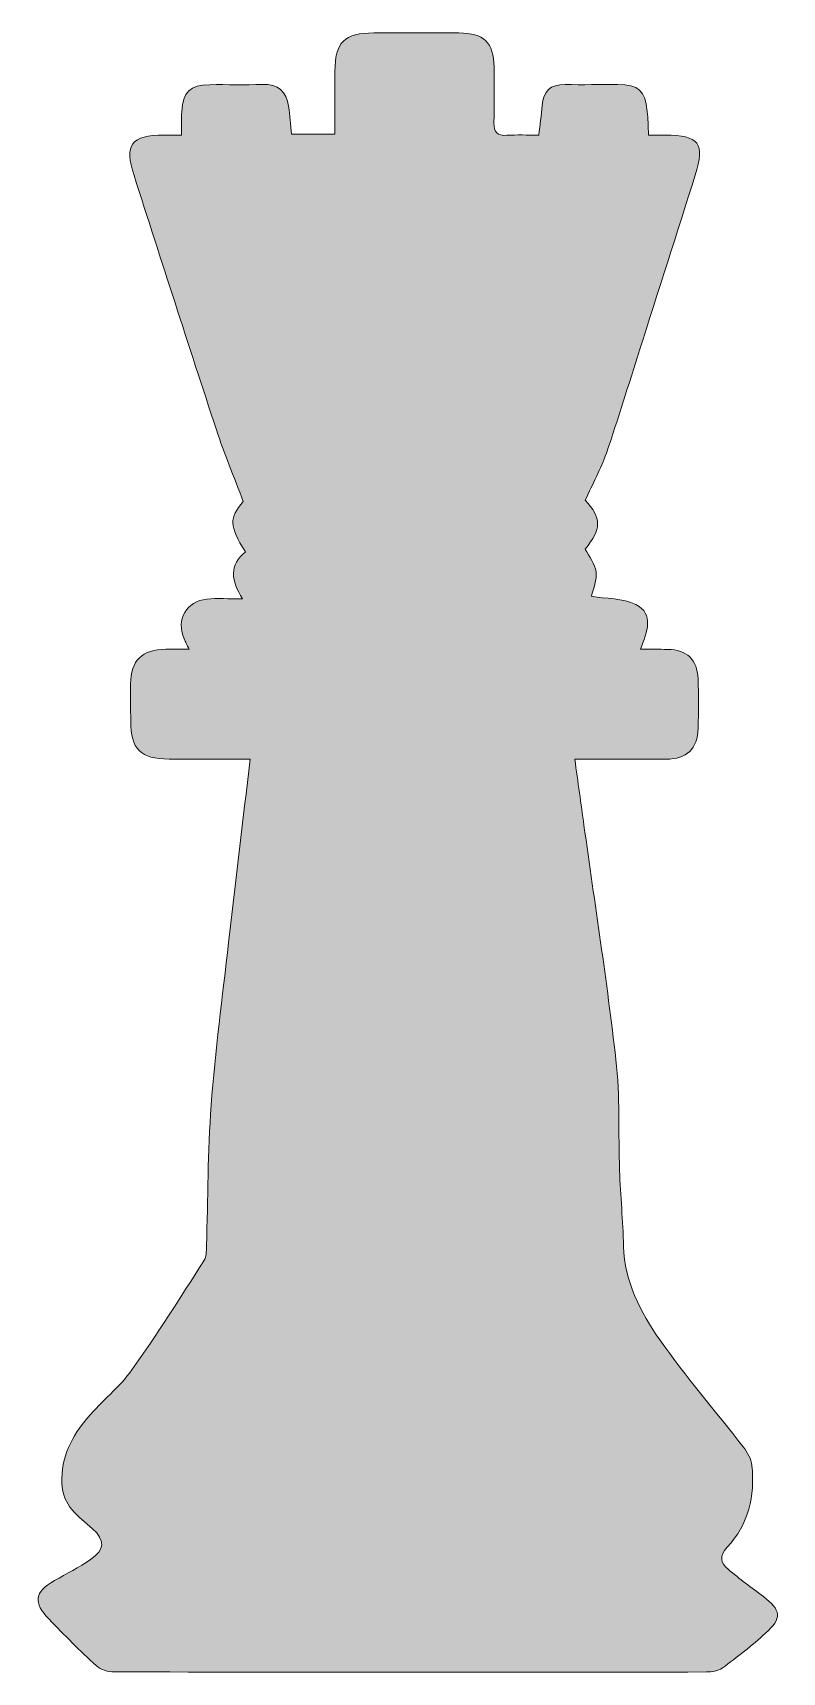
# Model space of a CAD drawing. Header units: inches. Extents: x 589 to 1473, y -1980 to -46.
import ezdxf

# ---------------------------------------------------------------- set-up
doc = ezdxf.new("R2010")
doc.units = ezdxf.units.IN
doc.header["$MEASUREMENT"] = 0
doc.layers.add('Layer 1', color=7, linetype='Continuous')

msp = doc.modelspace()

# ---------------------------------------------------------------- hatches: boundary and pattern name
at = {"layer": 'Layer 1', "true_color": 0xffffff}
h = msp.add_hatch(color=7, dxfattribs=at)
h.dxf.hatch_style = 2
edge = h.paths.add_edge_path()
edge.add_spline(control_points=[(845.2, -903.1), (811.2, -903.1), (780.4, -903.2), (749.5, -903), (715.8, -902.9), (704.4, -891.4), (704.3, -858.3), (704.3, -843.7), (704.1, -829.1), (704.2, -814.5), (704.3, -786.8), (717.8, -773.5), (745.9, -773.6), (754.4, -773.6), (762.8, -773.6), (773.2, -773.6), (770.7, -768.3), (768.9, -764.7), (767.3, -761.1), (757.7, -738.7), (769.8, -716.8), (794.1, -714.4), (806.7, -713.2), (819.5, -714.2), (836.2, -714.2), (822.8, -692.9), (820.1, -674.1), (839.5, -658.8), (820.1, -627.1), (820.3, -619.2), (837.1, -599.3), (825.8, -569.5), (814.5, -542.5), (805.4, -514.8), (772.6, -415), (740.4, -314.9), (708.3, -214.9), (696.4, -178.1), (704.7, -167.3), (743.6, -167.2), (749.6, -167.1), (755.6, -167.2), (764.4, -167.2), (764.4, -157.1), (763.9, -148.2), (764.5, -139.5), (766.1, -115.9), (774.1, -108.1), (797.5, -107.7), (818.1, -107.3), (838.9, -108.3), (859.5, -107.3), (878.5, -106.4), (887.7, -115.9), (890.5, -133.2), (892.1, -143.9), (892.7, -154.7), (893.9, -166.2), (910.8, -166.2), (926.5, -166.2), (945.1, -166.2), (945.1, -141.4), (945, -116.7), (945.1, -92), (945.2, -57.6), (956.3, -46.7), (991.1, -46.6), (1024.5, -46.5), (1058, -46.5), (1091.4, -46.6), (1120.9, -46.8), (1132.2, -57.7), (1132.8, -87.1), (1133.2, -109), (1133.2, -130.9), (1132.7, -152.8), (1132.5, -163.8), (1136.6, -168.1), (1147.7, -167.4), (1159.7, -166.6), (1171.8, -167.2), (1185.6, -167.2), (1187, -154.8), (1188.5, -143.6), (1189.4, -132.4), (1190.8, -115.5), (1199.2, -107.2), (1216.5, -107.5), (1237.2, -107.9), (1257.9, -107.4), (1278.5, -107.6), (1303.5, -107.8), (1311, -114.5), (1313.5, -139.2), (1314.3, -147.6), (1314.4, -156.1), (1314.9, -167.2), (1321.7, -167.2), (1328.2, -167.1), (1334.6, -167.2), (1374.6, -167.3), (1381.9, -176.8), (1370, -214.3), (1348.3, -283.3), (1326.2, -352.1), (1304.3, -420.9), (1291.4, -461.4), (1279.1, -502.1), (1265.2, -542.3), (1258.8, -560.8), (1249.2, -578.2), (1240.4, -597.6), (1259.5, -619), (1259.8, -631.8), (1240.2, -655.3), (1244.9, -664.5), (1251.9, -673), (1253.1, -682.2), (1254.4, -691.6), (1249.8, -701.7), (1247.8, -711.1), (1264.4, -713.9), (1284.4, -713.1), (1300, -720.9), (1321.6, -731.8), (1313.7, -752.8), (1305.3, -773.6), (1317.4, -773.6), (1327.3, -773.5), (1337.3, -773.7), (1360.1, -774.2), (1372.5, -785.6), (1373.3, -808.3), (1374.1, -827.7), (1374, -847.2), (1373.4, -866.6), (1372.6, -891.3), (1360.5, -902.9), (1335.4, -903.2), (1300.3, -903.5), (1265.1, -903.2), (1228, -903.2), (1231.7, -930.2), (1235.3, -955.7), (1238.8, -981.2), (1251.6, -1073.2), (1265.8, -1165.1), (1276.5, -1257.4), (1281.5, -1300.6), (1279.2, -1344.6), (1280.8, -1388.3), (1281.9, -1418.1), (1284.7, -1447.8), (1285.5, -1477.5), (1286.6, -1519.7), (1305.6, -1555.5), (1328.3, -1588.1), (1358.7, -1631.8), (1393.9, -1672.2), (1426.5, -1714.3), (1431.4, -1720.6), (1436.2, -1728.7), (1436.9, -1736.3), (1440.5, -1772.2), (1432.9, -1805.5), (1407.7, -1832.6), (1398.2, -1842.9), (1399.7, -1850.9), (1408.7, -1858.6), (1422.2, -1869.9), (1436.3, -1880.4), (1450.4, -1890.9), (1471.4, -1906.5), (1472.6, -1916.4), (1452.9, -1934.1), (1436.7, -1948.7), (1419.5, -1962.2), (1401.9, -1975.2), (1397.1, -1978.7), (1389.6, -1979.8), (1383.3, -1979.8), (1150.4, -1980), (917.6, -1980.1), (684.8, -1979.7), (677.7, -1979.7), (668.9, -1977.1), (663.8, -1972.5), (644.5, -1954.9), (626.2, -1936.3), (608, -1917.5), (588.9, -1897.8), (590.8, -1885.5), (614.4, -1872), (628.7, -1863.8), (643.4, -1856.5), (656.9, -1847.3), (673.9, -1835.7), (674.5, -1824.3), (659.2, -1810.9), (642.4, -1796), (624, -1783.8), (623.1, -1757.2), (622, -1726.2), (635.1, -1701.7), (653.8, -1679.6), (670.2, -1660.1), (691, -1644.1), (705.7, -1623.5), (735.6, -1581.7), (762.9, -1538), (790.7, -1494.7), (793.7, -1490.1), (793.5, -1483.1), (793.7, -1477.1), (795.5, -1421.9), (795.1, -1366.5), (799.2, -1311.4), (804, -1247.3), (812.5, -1183.5), (819.8, -1119.6), (827.9, -1048.5), (836.5, -977.4), (845.2, -903.1)], knot_values=[0, 0, 0, 0, 1, 1, 1, 2, 2, 2, 3, 3, 3, 4, 4, 4, 5, 5, 5, 6, 6, 6, 7, 7, 7, 8, 8, 8, 9, 9, 9, 10, 10, 10, 11, 11, 11, 12, 12, 12, 13, 13, 13, 14, 14, 14, 15, 15, 15, 16, 16, 16, 17, 17, 17, 18, 18, 18, 19, 19, 19, 20, 20, 20, 21, 21, 21, 22, 22, 22, 23, 23, 23, 24, 24, 24, 25, 25, 25, 26, 26, 26, 27, 27, 27, 28, 28, 28, 29, 29, 29, 30, 30, 30, 31, 31, 31, 32, 32, 32, 33, 33, 33, 34, 34, 34, 35, 35, 35, 36, 36, 36, 37, 37, 37, 38, 38, 38, 39, 39, 39, 40, 40, 40, 41, 41, 41, 42, 42, 42, 43, 43, 43, 44, 44, 44, 45, 45, 45, 46, 46, 46, 47, 47, 47, 48, 48, 48, 49, 49, 49, 50, 50, 50, 51, 51, 51, 52, 52, 52, 53, 53, 53, 54, 54, 54, 55, 55, 55, 56, 56, 56, 57, 57, 57, 58, 58, 58, 59, 59, 59, 60, 60, 60, 61, 61, 61, 62, 62, 62, 63, 63, 63, 64, 64, 64, 65, 65, 65, 66, 66, 66, 67, 67, 67, 68, 68, 68, 69, 69, 69, 70, 70, 70, 71, 71, 71, 72, 72, 72, 73, 73, 73, 74, 74, 74, 74], degree=3, periodic=1)

# ---------------------------------------------------------------- linework, layer by layer
at = {"layer": 'Layer 1', "lineweight": 0}
msp.add_open_spline([(845.2, -903.1), (811.2, -903.1), (780.4, -903.2), (749.5, -903), (715.8, -902.9), (704.4, -891.4), (704.3, -858.3), (704.3, -843.7), (704.1, -829.1), (704.2, -814.5), (704.3, -786.8), (717.8, -773.5), (745.9, -773.6), (754.4, -773.6), (762.8, -773.6), (773.2, -773.6), (770.7, -768.3), (768.9, -764.7), (767.3, -761.1), (757.7, -738.7), (769.8, -716.8), (794.1, -714.4), (806.7, -713.2), (819.5, -714.2), (836.2, -714.2), (822.8, -692.9), (820.1, -674.1), (839.5, -658.8), (820.1, -627.1), (820.3, -619.2), (837.1, -599.3), (825.8, -569.5), (814.5, -542.5), (805.4, -514.8), (772.6, -415), (740.4, -314.9), (708.3, -214.9), (696.4, -178.1), (704.7, -167.3), (743.6, -167.2), (749.6, -167.1), (755.6, -167.2), (764.4, -167.2), (764.4, -157.1), (763.9, -148.2), (764.5, -139.5), (766.1, -115.9), (774.1, -108.1), (797.5, -107.7), (818.1, -107.3), (838.9, -108.3), (859.5, -107.3), (878.5, -106.4), (887.7, -115.9), (890.5, -133.2), (892.1, -143.9), (892.7, -154.7), (893.9, -166.2), (910.8, -166.2), (926.5, -166.2), (945.1, -166.2), (945.1, -141.4), (945, -116.7), (945.1, -92), (945.2, -57.6), (956.3, -46.7), (991.1, -46.6), (1024.5, -46.5), (1058, -46.5), (1091.4, -46.6), (1120.9, -46.8), (1132.2, -57.7), (1132.8, -87.1), (1133.2, -109), (1133.2, -130.9), (1132.7, -152.8), (1132.5, -163.8), (1136.6, -168.1), (1147.7, -167.4), (1159.7, -166.6), (1171.8, -167.2), (1185.6, -167.2), (1187, -154.8), (1188.5, -143.6), (1189.4, -132.4), (1190.8, -115.5), (1199.2, -107.2), (1216.5, -107.5), (1237.2, -107.9), (1257.9, -107.4), (1278.5, -107.6), (1303.5, -107.8), (1311, -114.5), (1313.5, -139.2), (1314.3, -147.6), (1314.4, -156.1), (1314.9, -167.2), (1321.7, -167.2), (1328.2, -167.1), (1334.6, -167.2), (1374.6, -167.3), (1381.9, -176.8), (1370, -214.3), (1348.3, -283.3), (1326.2, -352.1), (1304.3, -420.9), (1291.4, -461.4), (1279.1, -502.1), (1265.2, -542.3), (1258.8, -560.8), (1249.2, -578.2), (1240.4, -597.6), (1259.5, -619), (1259.8, -631.8), (1240.2, -655.3), (1244.9, -664.5), (1251.9, -673), (1253.1, -682.2), (1254.4, -691.6), (1249.8, -701.7), (1247.8, -711.1), (1264.4, -713.9), (1284.4, -713.1), (1300, -720.9), (1321.6, -731.8), (1313.7, -752.8), (1305.3, -773.6), (1317.4, -773.6), (1327.3, -773.5), (1337.3, -773.7), (1360.1, -774.2), (1372.5, -785.6), (1373.3, -808.3), (1374.1, -827.7), (1374, -847.2), (1373.4, -866.6), (1372.6, -891.3), (1360.5, -902.9), (1335.4, -903.2), (1300.3, -903.5), (1265.1, -903.2), (1228, -903.2), (1231.7, -930.2), (1235.3, -955.7), (1238.8, -981.2), (1251.6, -1073.2), (1265.8, -1165.1), (1276.5, -1257.4), (1281.5, -1300.6), (1279.2, -1344.6), (1280.8, -1388.3), (1281.9, -1418.1), (1284.7, -1447.8), (1285.5, -1477.5), (1286.6, -1519.7), (1305.6, -1555.5), (1328.3, -1588.1), (1358.7, -1631.8), (1393.9, -1672.2), (1426.5, -1714.3), (1431.4, -1720.6), (1436.2, -1728.7), (1436.9, -1736.3), (1440.5, -1772.2), (1432.9, -1805.5), (1407.7, -1832.6), (1398.2, -1842.9), (1399.7, -1850.9), (1408.7, -1858.6), (1422.2, -1869.9), (1436.3, -1880.4), (1450.4, -1890.9), (1471.4, -1906.5), (1472.6, -1916.4), (1452.9, -1934.1), (1436.7, -1948.7), (1419.5, -1962.2), (1401.9, -1975.2), (1397.1, -1978.7), (1389.6, -1979.8), (1383.3, -1979.8), (1150.4, -1980), (917.6, -1980.1), (684.8, -1979.7), (677.7, -1979.7), (668.9, -1977.1), (663.8, -1972.5), (644.5, -1954.9), (626.2, -1936.3), (608, -1917.5), (588.9, -1897.8), (590.8, -1885.5), (614.4, -1872), (628.7, -1863.8), (643.4, -1856.5), (656.9, -1847.3), (673.9, -1835.7), (674.5, -1824.3), (659.2, -1810.9), (642.4, -1796), (624, -1783.8), (623.1, -1757.2), (622, -1726.2), (635.1, -1701.7), (653.8, -1679.6), (670.2, -1660.1), (691, -1644.1), (705.7, -1623.5), (735.6, -1581.7), (762.9, -1538), (790.7, -1494.7), (793.7, -1490.1), (793.5, -1483.1), (793.7, -1477.1), (795.5, -1421.9), (795.1, -1366.5), (799.2, -1311.4), (804, -1247.3), (812.5, -1183.5), (819.8, -1119.6), (827.9, -1048.5), (836.5, -977.4), (845.2, -903.1)], degree=3, knots=[0, 0, 0, 0, 1, 1, 1, 2, 2, 2, 3, 3, 3, 4, 4, 4, 5, 5, 5, 6, 6, 6, 7, 7, 7, 8, 8, 8, 9, 9, 9, 10, 10, 10, 11, 11, 11, 12, 12, 12, 13, 13, 13, 14, 14, 14, 15, 15, 15, 16, 16, 16, 17, 17, 17, 18, 18, 18, 19, 19, 19, 20, 20, 20, 21, 21, 21, 22, 22, 22, 23, 23, 23, 24, 24, 24, 25, 25, 25, 26, 26, 26, 27, 27, 27, 28, 28, 28, 29, 29, 29, 30, 30, 30, 31, 31, 31, 32, 32, 32, 33, 33, 33, 34, 34, 34, 35, 35, 35, 36, 36, 36, 37, 37, 37, 38, 38, 38, 39, 39, 39, 40, 40, 40, 41, 41, 41, 42, 42, 42, 43, 43, 43, 44, 44, 44, 45, 45, 45, 46, 46, 46, 47, 47, 47, 48, 48, 48, 49, 49, 49, 50, 50, 50, 51, 51, 51, 52, 52, 52, 53, 53, 53, 54, 54, 54, 55, 55, 55, 56, 56, 56, 57, 57, 57, 58, 58, 58, 59, 59, 59, 60, 60, 60, 61, 61, 61, 62, 62, 62, 63, 63, 63, 64, 64, 64, 65, 65, 65, 66, 66, 66, 67, 67, 67, 68, 68, 68, 69, 69, 69, 70, 70, 70, 71, 71, 71, 72, 72, 72, 73, 73, 73, 74, 74, 74, 74], dxfattribs=at)

doc.saveas('drawing.dxf')
